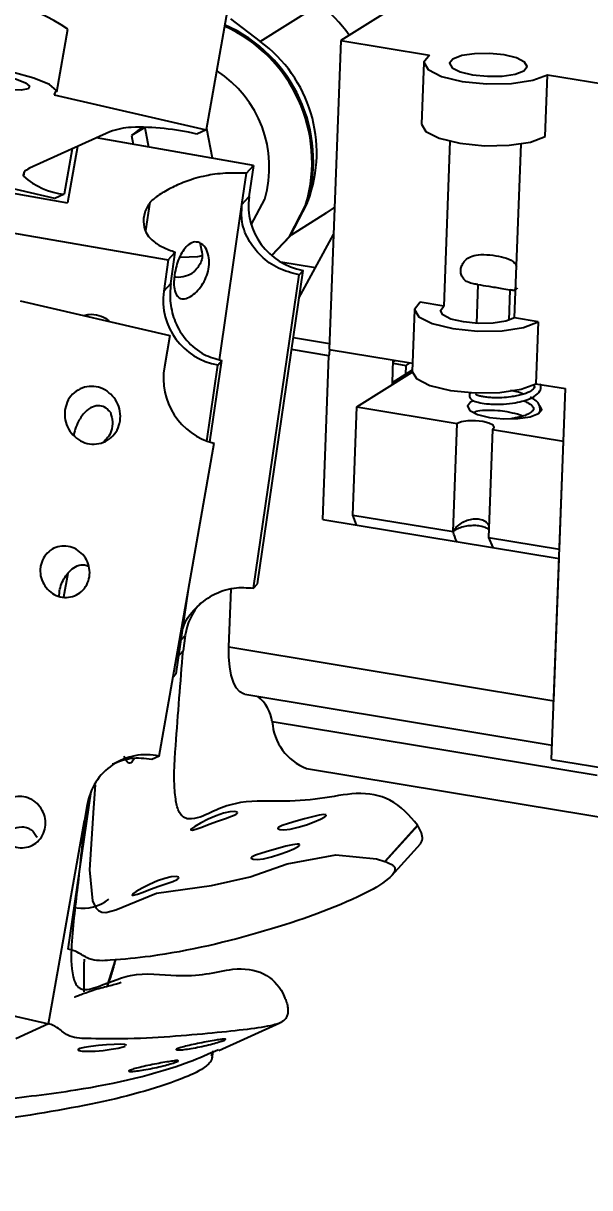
# Model space of a CAD drawing. Header units: millimetres. Extents: x -294 to 2792, y 5 to 1659.
# Drawn here: x 2314.59 to 2332.1, y 718.98 to 754.97 of the extents above; entities that cross this region are included whole.
import ezdxf

# ---------------------------------------------------------------- set-up
doc = ezdxf.new("R2010")
doc.units = ezdxf.units.MM
doc.layers.get('0').update_dxf_attribs({"lineweight": 18})
doc.styles.get("Standard").update_dxf_attribs({"font": 'txt.shx'})
doc.dimstyles.new('ISO-25', dxfattribs={"dimtxt": 2.5, "dimasz": 2.5, "dimexe": 1.25, "dimexo": 0.625, "dimtad": 1, "dimtxsty": 'Standard', "dimcen": 2.5, "dimdle": 5, "dimadec": 0, "dimazin": 0, "dimtfac": 1, "dimtmove": 0, "dimatfit": 3, "dimfxl": 1, "dimarcsym": 0})

# ---------------------------------------------------------------- blocks, each defined once
blk = doc.blocks.new('*X11')
for points in [[(2253.221, 1111.43), (2254.388, 1111.224), (2254.422, 1114.829)], [(2188.224, 742.813), (2189.391, 742.607), (2188.19, 739.208)]]:
    blk.add_hatch(color=0).paths.add_polyline_path(points, flags=0)
at = {"color": 0, "lineweight": -2}
for p, q in [((2368.147, 1094.776), (2253.437, 1115.003)), ((2253.804, 1111.327), (2221.935, 930.584)), ((2188.807, 742.71), (2220.677, 923.453)), ((2301.915, 719.156), (2187.205, 739.382))]:
    blk.add_line(p, q, dxfattribs=at)
at = {"color": 0, "insert": (2221.306, 927.019), "char_height": 3.5, "width": 23.5, "attachment_point": 5}
blk.add_mtext('381,42', dxfattribs=at)

msp = doc.modelspace()

# ---------------------------------------------------------------- linework, layer by layer
at = {"color": 7, "linetype": 'Continuous', "lineweight": 25}
for p, q in [((2323.652, 771.022), (2320.242, 751.679)), ((2327.499, 756.376), (2324.403, 754.439)), ((2321.906, 754.409), (2323.536, 755.429)), ((2320.997, 755.102), (2321.906, 754.409)), ((2315.625, 752.847), (2315.966, 754.782)), ((2324.403, 754.439), (2324.045, 744.888)), ((2324.403, 754.439), (2327.14, 753.985)), ((2326.967, 753.758), (2326.895, 751.848)), ((2330.719, 751.47), (2330.79, 753.38)), ((2330.79, 753.38), (2335.353, 752.624)), ((2315.537, 752.762), (2320.242, 751.679)), ((2318.263, 751.759), (2317.937, 751.497)), ((2318.345, 751.752), (2317.937, 751.497)), ((2318.351, 751.757), (2318.345, 751.752)), ((2318.345, 751.752), (2318.459, 751.144)), ((2317.262, 751.614), (2314.775, 750.486)), ((2321.705, 750.578), (2316.847, 751.425)), ((2317.937, 751.497), (2317.988, 751.226)), ((2320.242, 751.679), (2319.949, 751.546)), ((2320.264, 751.704), (2320.247, 751.712)), ((2320.435, 750.799), (2320.264, 751.704)), ((2316.098, 751.086), (2315.852, 749.687)), ((2316.265, 751.161), (2315.958, 749.424)), ((2327.775, 751.323), (2327.584, 746.224)), ((2329.774, 745.861), (2329.976, 751.241)), ((2315.559, 749.555), (2310.855, 750.638)), ((2314.615, 750.366), (2314.593, 750.239)), ((2321.348, 749.369), (2321.489, 750.338)), ((2321.489, 750.338), (2321.705, 750.578)), ((2321.705, 750.578), (2321.564, 749.609)), ((2311.034, 750.293), (2315.958, 749.424)), ((2315.852, 749.687), (2315.559, 749.555)), ((2321.348, 749.369), (2321.564, 749.609)), ((2318.38, 748.552), (2318.509, 749.443)), ((2320.651, 744.57), (2321.348, 749.369)), ((2321.635, 748.739), (2322.051, 749.535)), ((2322.875, 748.435), (2323.966, 749.117)), ((2314.187, 748.505), (2319.068, 747.653)), ((2323.11, 746.47), (2324.178, 748.443)), ((2319.068, 747.653), (2319.285, 747.893)), ((2319.144, 746.925), (2319.285, 747.893)), ((2319.068, 747.653), (2318.927, 746.685)), ((2323.618, 747.409), (2322.548, 747.587)), ((2321.705, 737.512), (2323.112, 747.195)), ((2321.829, 737.649), (2323.236, 747.332)), ((2323.112, 747.195), (2323.236, 747.332)), ((2318.927, 746.685), (2319.144, 746.925)), ((2328.636, 746.891), (2328.592, 745.693)), ((2329.63, 746.727), (2329.595, 745.783)), ((2314.486, 746.39), (2319.121, 745.323)), ((2326.68, 746.117), (2326.609, 744.207)), ((2327.584, 746.224), (2326.854, 746.345)), ((2330.504, 745.74), (2329.774, 745.861)), ((2330.504, 745.74), (2330.433, 743.83)), ((2319.121, 745.323), (2318.95, 744.356)), ((2322.935, 745.26), (2324.052, 745.075)), ((2324.037, 744.691), (2322.88, 744.882)), ((2323.848, 739.636), (2324.037, 744.691)), ((2324.045, 744.888), (2326.618, 744.462)), ((2325.996, 743.871), (2326.021, 744.561)), ((2320.257, 742.058), (2320.599, 744.407)), ((2320.356, 742.024), (2320.722, 744.544)), ((2320.599, 744.407), (2320.722, 744.544)), ((2326.61, 744.243), (2325.995, 743.858)), ((2326.018, 744.46), (2326.41, 744.395)), ((2326.02, 744.512), (2326.082, 744.551)), ((2326.41, 744.395), (2326.399, 744.111)), ((2326.538, 744.475), (2326.41, 744.395)), ((2324.896, 743.114), (2326.609, 744.185)), ((2325.996, 743.801), (2325.996, 743.871)), ((2329.892, 743.567), (2329.651, 743.62)), ((2330.05, 743.508), (2329.892, 743.567)), ((2330.433, 743.83), (2331.345, 743.679)), ((2330.916, 732.218), (2331.345, 743.679)), ((2324.771, 739.771), (2324.896, 743.114)), ((2324.896, 743.114), (2327.999, 742.599)), ((2330.025, 742.827), (2329.867, 742.886)), ((2327.874, 739.257), (2327.999, 742.599)), ((2329.094, 742.418), (2328.969, 739.075)), ((2329.094, 742.418), (2331.284, 742.055)), ((2331.159, 738.712), (2331.284, 742.055)), ((2318.786, 732.316), (2320.491, 741.988)), ((2323.848, 739.636), (2331.148, 738.426)), ((2324.771, 739.771), (2327.874, 739.257)), ((2324.888, 739.463), (2324.771, 739.771)), ((2328.969, 739.075), (2331.159, 738.712)), ((2328.969, 739.075), (2329.099, 738.765)), ((2330.984, 734.031), (2331.148, 738.426)), ((2315.841, 737.239), (2315.97, 737.973)), ((2319.316, 734.862), (2319.695, 737.473)), ((2320.945, 735.695), (2321.013, 737.484)), ((2321.705, 737.512), (2321.829, 737.649)), ((2319.595, 736.053), (2319.468, 735.913)), ((2319.595, 736.053), (2319.525, 735.569)), ((2319.525, 735.569), (2319.398, 735.429)), ((2320.945, 735.695), (2330.984, 734.031)), ((2319.215, 734.75), (2319.316, 734.862)), ((2321.433, 734.232), (2330.932, 732.657)), ((2332.323, 731.721), (2322.285, 733.384)), ((2318.786, 732.316), (2318.566, 732.217)), ((2330.916, 732.218), (2334.566, 731.613)), ((2323.339, 731.939), (2329.076, 730.988)), ((2315.974, 726.351), (2316.681, 731.224)), ((2329.076, 730.988), (2336.571, 729.746)), ((2316.563, 730.815), (2316.477, 730.331)), ((2321.206, 730.554), (2321.206, 730.575)), ((2315.369, 724.045), (2316.477, 730.331)), ((2323.951, 730.476), (2323.951, 730.5)), ((2326.778, 730.185), (2325.768, 729.065)), ((2326.783, 730.176), (2325.778, 729.061)), ((2326.783, 730.176), (2326.778, 730.185)), ((2323.127, 729.562), (2323.127, 729.586)), ((2325.978, 728.632), (2326.861, 729.612)), ((2325.768, 729.065), (2325.778, 729.061)), ((2319.393, 728.544), (2319.393, 728.565)), ((2317.194, 725.231), (2317.442, 726.017)), ((2311.605, 724.911), (2315.369, 724.045)), ((2322.699, 724.795), (2322.702, 724.786)), ((2315.369, 724.045), (2314.36, 723.587)), ((2320.636, 723.226), (2322.516, 724.078)), ((2320.421, 722.986), (2320.454, 723.177))]:
    msp.add_line(p, q, dxfattribs=at)
for points in [[(2327.14, 753.985), (2326.967, 753.767), (2327.099, 753.536), (2327.514, 753.328), (2328.151, 753.173), (2328.911, 753.096), (2329.68, 753.109), (2330.34, 753.208), (2330.79, 753.38)], [(2329.454, 753.989), (2328.998, 754.035), (2328.537, 754.028), (2328.141, 753.968), (2327.87, 753.864), (2327.767, 753.734), (2327.845, 753.595), (2328.095, 753.47), (2328.477, 753.377), (2328.933, 753.331), (2329.394, 753.338), (2329.79, 753.398), (2330.06, 753.501), (2330.164, 753.632), (2330.085, 753.771), (2329.836, 753.896), (2329.454, 753.989)], [(2315.537, 752.762), (2315.618, 752.896), (2315.4, 753.076), (2314.916, 753.274), (2314.241, 753.46), (2313.476, 753.606), (2312.739, 753.689), (2312.141, 753.697), (2311.774, 753.628)], [(2313.319, 753.042), (2312.93, 753.149), (2312.652, 753.263), (2312.527, 753.366), (2312.573, 753.444), (2312.784, 753.483), (2313.128, 753.479), (2313.552, 753.431), (2313.992, 753.347), (2314.38, 753.24), (2314.658, 753.127), (2314.784, 753.023), (2314.737, 752.946), (2314.526, 752.906), (2314.182, 752.911), (2313.759, 752.958), (2313.319, 753.042)], [(2326.895, 751.848), (2327.027, 751.626), (2327.443, 751.418), (2328.079, 751.263), (2328.84, 751.186), (2329.608, 751.198), (2330.268, 751.298), (2330.719, 751.47)], [(2314.775, 750.486), (2314.725, 750.46), (2314.683, 750.433), (2314.648, 750.405), (2314.621, 750.375), (2314.602, 750.343), (2314.591, 750.31), (2314.588, 750.275), (2314.593, 750.239)], [(2323.325, 749.377), (2322.798, 748.36), (2322.261, 747.792)], [(2322.266, 747.788), (2322.838, 748.385), (2323.365, 749.402)], [(2324.209, 749.287), (2324.166, 749.254), (2323.966, 749.117)], [(2319.446, 747.738), (2319.987, 747.764), (2320.129, 747.789)], [(2326.854, 746.345), (2326.681, 746.127), (2326.812, 745.896), (2327.228, 745.687), (2327.864, 745.533), (2328.625, 745.456), (2329.394, 745.468), (2330.053, 745.568), (2330.504, 745.74)], [(2329.774, 745.861), (2329.504, 745.758), (2329.108, 745.698), (2328.646, 745.69), (2328.19, 745.737), (2327.808, 745.829), (2327.559, 745.954), (2327.48, 746.093), (2327.584, 746.224)], [(2326.609, 744.207), (2326.741, 743.986), (2327.156, 743.777), (2327.793, 743.622), (2328.553, 743.546), (2329.322, 743.558), (2329.982, 743.658), (2330.433, 743.83)], [(2328.504, 743.302), (2328.414, 743.256), (2328.314, 743.131), (2328.39, 742.998), (2328.629, 742.878), (2328.995, 742.789), (2329.432, 742.745), (2329.874, 742.752), (2330.254, 742.809), (2330.513, 742.908)], [(2330.513, 742.908), (2330.612, 743.034), (2330.553, 743.153)], [(2329.094, 742.418), (2329.146, 742.483), (2329.107, 742.553), (2328.982, 742.615), (2328.791, 742.662), (2328.563, 742.685), (2328.332, 742.681), (2328.134, 742.651), (2327.999, 742.599)], [(2321.433, 734.232), (2321.397, 734.24), (2321.278, 734.306), (2321.172, 734.428), (2321.084, 734.602), (2321.015, 734.822), (2320.969, 735.083), (2320.945, 735.377), (2320.945, 735.695)], [(2316.806, 731.436), (2316.758, 730.727), (2316.63, 728.81), (2316.726, 727.848), (2316.831, 727.628), (2316.911, 727.549), (2317.014, 727.502), (2317.144, 727.492), (2317.444, 727.569), (2318.707, 728.086), (2320.406, 728.325), (2321.603, 728.594), (2322.743, 728.987), (2324.244, 729.268), (2325.506, 729.141), (2325.768, 729.065)], [(2321.206, 730.593), (2321.125, 730.61), (2320.975, 730.599), (2320.774, 730.553), (2320.545, 730.474), (2320.301, 730.367), (2320.07, 730.249), (2319.891, 730.146), (2319.789, 730.075), (2319.764, 730.037), (2319.812, 730.033), (2319.926, 730.064), (2320.103, 730.127), (2320.334, 730.214), (2320.593, 730.308), (2320.833, 730.391), (2321.026, 730.461), (2321.158, 730.52), (2321.206, 730.554)], [(2323.951, 730.51), (2323.875, 730.517), (2323.729, 730.496), (2323.524, 730.448), (2323.282, 730.381), (2323.027, 730.307), (2322.785, 730.237), (2322.592, 730.174), (2322.482, 730.12), (2322.46, 730.079), (2322.516, 730.052), (2322.643, 730.044), (2322.838, 730.065), (2323.081, 730.12), (2323.338, 730.2), (2323.578, 730.289), (2323.776, 730.373), (2323.908, 730.442), (2323.951, 730.476)], [(2326.861, 729.612), (2326.879, 729.634), (2326.91, 729.694), (2326.919, 729.725), (2326.924, 729.761), (2326.925, 729.794), (2326.92, 729.844), (2326.893, 729.952), (2326.783, 730.176)], [(2323.127, 729.596), (2323.051, 729.603), (2322.905, 729.582), (2322.7, 729.534), (2322.458, 729.467), (2322.203, 729.394), (2321.961, 729.323), (2321.768, 729.26), (2321.658, 729.206), (2321.636, 729.165), (2321.692, 729.138), (2321.819, 729.13), (2322.014, 729.151), (2322.257, 729.206), (2322.514, 729.286), (2322.754, 729.375), (2322.952, 729.459), (2323.083, 729.528), (2323.127, 729.562)], [(2319.393, 728.582), (2319.312, 728.6), (2319.162, 728.588), (2318.961, 728.543), (2318.732, 728.463), (2318.489, 728.356), (2318.257, 728.238), (2318.078, 728.135), (2317.976, 728.064), (2317.951, 728.027), (2317.999, 728.023), (2318.113, 728.053), (2318.29, 728.117), (2318.521, 728.204), (2318.78, 728.297), (2319.02, 728.38), (2319.213, 728.45), (2319.345, 728.509), (2319.393, 728.544)], [(2316.471, 726.047), (2316.462, 725.874), (2316.455, 725.032)], [(2317.768, 723.386), (2317.771, 723.389), (2317.72, 723.408), (2317.59, 723.416), (2317.397, 723.412), (2317.161, 723.398), (2316.91, 723.377), (2316.672, 723.35), (2316.474, 723.319), (2316.337, 723.286), (2316.279, 723.253), (2316.304, 723.224), (2316.411, 723.204), (2316.587, 723.197), (2316.812, 723.205), (2317.061, 723.227), (2317.306, 723.26), (2317.519, 723.298), (2317.676, 723.337), (2317.738, 723.36)]]:
    msp.add_lwpolyline(points, dxfattribs=at)
for centre, radius, start, end in [((2321.168, 752.151), 4.268, 35.0481, 71.568), ((2313.149, 750.772), 4.901, 54.9077, 102.1804), ((2318.902, 750.682), 4.611, 343.5572, 65.6115), ((2318.944, 750.708), 4.61, 343.55, 66.1159), ((2319.401, 750.967), 4.257, 339.6356, 53.9486), ((2318.654, 750.525), 3.539, 343.7601, 57.3406), ((2318.02, 749.607), 2.146, 92.5757, 110.6756), ((2318.164, 743.989), 7.765, 76.7115, 91.7753), ((2316.072, 751.902), 2.225, 228.3388, 264.3168), ((2323.583, 749.339), 2.036, 172.3622, 260.1828), ((2320.946, 746.414), 2.036, 172.3622, 260.1828), ((2325.315, 744.64), 1.279, 168.9041, 177.7201), ((2320.989, 743.997), 2.07, 170.0171, 256.0905), ((2321.471, 735.784), 1.896, 138.0254, 171.8344), ((2321.061, 733.202), 1.237, 8.4733, 51.0577), ((2323.937, 733.482), 1.655, 183.3768, 248.8097), ((2318.374, 730.53), 1.833, 77.0164, 171.0493), ((2316.423, 728.92), 1.302, 261.4936, 308.1913)]:
    msp.add_arc(centre, radius, start, end, dxfattribs=at)
for points, knots in [([(2321.489, 750.338), (2321.262, 750.34), (2320.757, 750.344), (2320.148, 750.25), (2319.631, 750.095), (2319.175, 749.891), (2318.785, 749.677), (2318.597, 749.518), (2318.509, 749.443)], [0, 0, 0, 0, 0.35761, 0.796405, 1.38492, 1.970478, 2.615395, 3.186281, 3.186281, 3.186281, 3.186281]), ([(2318.509, 749.443), (2318.445, 749.336), (2318.312, 749.115), (2318.287, 748.776), (2318.366, 748.477), (2318.582, 748.239), (2318.863, 748.055), (2319.151, 747.944), (2319.285, 747.893)], [0, 0, 0, 0, 0.494503, 1.024522, 1.456724, 1.716623, 1.927412, 2.110608, 2.110608, 2.110608, 2.110608]), ([(2323.112, 747.195), (2322.894, 747.25), (2322.459, 747.361), (2321.909, 747.764), (2321.511, 748.285), (2321.313, 748.835), (2321.338, 749.216), (2321.348, 749.369)], [0, 0, 0, 0, 0.647537, 1.294726, 1.951378, 2.63327, 3.089979, 3.089979, 3.089979, 3.089979]), ([(2319.263, 747.197), (2319.279, 747.286), (2319.312, 747.463), (2319.402, 747.716), (2319.519, 747.94), (2319.668, 748.12), (2319.849, 748.223), (2320.045, 748.206), (2320.219, 748.054), (2320.324, 747.803), (2320.345, 747.518), (2320.292, 747.237), (2320.181, 746.977), (2320.027, 746.752), (2319.846, 746.575), (2319.655, 746.462), (2319.474, 746.436), (2319.33, 746.526), (2319.254, 746.726), (2319.237, 746.967), (2319.255, 747.127), (2319.263, 747.197)], [0, 0, 0, 0, 0.198608, 0.396762, 0.606452, 0.8465, 1.12151, 1.419265, 1.706623, 1.958015, 2.178943, 2.385522, 2.588982, 2.79743, 3.019731, 3.266093, 3.542994, 3.840934, 4.127034, 4.331555, 4.495194, 4.495194, 4.495194, 4.495194]), ([(2320.062, 748.141), (2320.057, 748.138), (2320.048, 748.13), (2320.131, 747.842), (2320.104, 747.584), (2319.97, 747.412), (2319.891, 747.31)], [0, 0, 0, 0, 0.1866726, 0.4470561, 0.6311962, 0.9004102, 0.9004102, 0.9004102, 0.9004102]), ([(2328.636, 746.891), (2328.594, 746.898), (2328.483, 746.915), (2328.329, 746.961), (2328.196, 747.053), (2328.123, 747.175), (2328.103, 747.315), (2328.128, 747.453), (2328.191, 747.579), (2328.3, 747.695), (2328.481, 747.789), (2328.763, 747.832), (2329.111, 747.803), (2329.464, 747.741), (2329.695, 747.646), (2329.805, 747.535), (2329.828, 747.465), (2329.834, 747.449)], [0, 0, 0, 0, 0.119519, 0.308494, 0.460228, 0.612809, 0.746159, 0.871753, 0.99694, 1.127085, 1.303209, 1.550849, 1.898632, 2.252032, 2.620725, 2.806269, 2.861612, 2.861612, 2.861612, 2.861612]), ([(2319.258, 747.141), (2319.274, 747.137), (2319.388, 747.109), (2319.603, 747.158), (2319.806, 747.228), (2319.881, 747.306), (2319.888, 747.314)], [0, 0, 0, 0, 0.0492515, 0.3468003, 0.6443491, 0.6756707, 0.6756707, 0.6756707, 0.6756707]), ([(2319.144, 746.925), (2319.131, 746.723), (2319.106, 746.319), (2319.27, 745.7), (2319.614, 745.138), (2320.129, 744.714), (2320.537, 744.597), (2320.722, 744.544)], [0, 0, 0, 0, 0.599858, 1.196669, 1.876045, 2.569903, 3.150413, 3.150413, 3.150413, 3.150413]), ([(2328.636, 746.891), (2328.744, 746.877), (2328.958, 746.85), (2329.324, 746.78), (2329.548, 746.741), (2329.63, 746.727)], [0, 0, 0, 0, 0.395338, 0.782896, 1.007163, 1.007163, 1.007163, 1.007163]), ([(2329.852, 746.791), (2329.836, 746.766), (2329.8, 746.711), (2329.719, 746.71), (2329.652, 746.723), (2329.63, 746.727)], [0, 0, 0, 0, 0.0895732, 0.2000683, 0.2542783, 0.2542783, 0.2542783, 0.2542783]), ([(2316.457, 745.936), (2316.513, 745.951), (2316.664, 745.994), (2316.923, 745.946), (2317.14, 745.863), (2317.226, 745.772), (2317.243, 745.755)], [0, 0, 0, 0, 0.1736836, 0.4743955, 0.7751075, 0.8458551, 0.8458551, 0.8458551, 0.8458551]), ([(2315.881, 743.049), (2315.907, 743.145), (2315.961, 743.337), (2316.152, 743.564), (2316.402, 743.712), (2316.691, 743.764), (2316.983, 743.713), (2317.246, 743.565), (2317.451, 743.337), (2317.574, 743.055), (2317.602, 742.75), (2317.531, 742.457), (2317.37, 742.209), (2317.136, 742.033), (2316.856, 741.95), (2316.562, 741.969), (2316.286, 742.088), (2316.06, 742.294), (2315.91, 742.562), (2315.855, 742.827), (2315.874, 742.987), (2315.881, 743.049)], [0, 0, 0, 0, 0.295231, 0.590462, 0.885693, 1.180924, 1.476155, 1.771386, 2.066617, 2.361848, 2.657079, 2.95231, 3.247541, 3.542772, 3.838003, 4.133234, 4.428465, 4.723696, 5.018927, 5.314158, 5.498938, 5.498938, 5.498938, 5.498938]), ([(2328.419, 743.562), (2328.404, 743.542), (2328.372, 743.502), (2328.379, 743.412), (2328.427, 743.348), (2328.524, 743.287), (2328.7, 743.237), (2328.943, 743.205), (2329.198, 743.192), (2329.473, 743.199), (2329.777, 743.235), (2330.109, 743.307), (2330.394, 743.423), (2330.557, 743.575), (2330.601, 743.731), (2330.577, 743.802), (2330.569, 743.827)], [0, 0, 0, 0, 0.108735, 0.223039, 0.348918, 0.486657, 0.732304, 0.989747, 1.156739, 1.330936, 1.597851, 1.81452, 2.120831, 2.417038, 2.61477, 2.725243, 2.725243, 2.725243, 2.725243]), ([(2330.356, 743.798), (2330.371, 743.774), (2330.4, 743.73), (2330.37, 743.679), (2330.286, 743.604), (2330.159, 743.541), (2330.014, 743.493), (2329.843, 743.452), (2329.629, 743.416), (2329.367, 743.392), (2329.113, 743.393), (2328.914, 743.41), (2328.776, 743.429), (2328.67, 743.453), (2328.603, 743.472), (2328.575, 743.495), (2328.576, 743.485), (2328.576, 743.482)], [0, 0, 0, 0, 0.179317, 0.332283, 0.50608, 0.619228, 0.748077, 0.882364, 1.001346, 1.184764, 1.387205, 1.509417, 1.632996, 1.752658, 1.866035, 1.967504, 1.997064, 1.997064, 1.997064, 1.997064]), ([(2317.282, 742.945), (2317.238, 742.994), (2317.141, 743.102), (2316.945, 743.162), (2316.719, 743.128), (2316.49, 742.968), (2316.307, 742.712), (2316.19, 742.441), (2316.155, 742.279), (2316.139, 742.207)], [0, 0, 0, 0, 0.206742, 0.463414, 0.751903, 1.062312, 1.360385, 1.573465, 1.743952, 1.743952, 1.743952, 1.743952]), ([(2330.057, 743.301), (2330.097, 743.284), (2330.214, 743.233), (2330.344, 743.131), (2330.372, 743.058), (2330.346, 742.998), (2330.261, 742.923), (2330.133, 742.861), (2329.989, 742.813), (2329.826, 742.773), (2329.709, 742.755), (2329.659, 742.747)], [0, 0, 0, 0, 0.097703, 0.285362, 0.499374, 0.633985, 0.786928, 0.886498, 0.999885, 1.118059, 1.207328, 1.207328, 1.207328, 1.207328]), ([(2330.509, 742.907), (2330.516, 742.913), (2330.564, 742.957), (2330.57, 743.06), (2330.54, 743.182), (2330.453, 743.304), (2330.328, 743.38), (2330.262, 743.419)], [0, 0, 0, 0, 0.0268975, 0.1924985, 0.3101337, 0.4770092, 0.6592697, 0.6592697, 0.6592697, 0.6592697]), ([(2317.283, 742.947), (2317.282, 742.941), (2317.28, 742.926), (2317.316, 742.837), (2317.356, 742.615), (2317.309, 742.255), (2317.149, 742.108), (2317.044, 742.012)], [0, 0, 0, 0, 0.092797, 0.233215, 0.346055, 0.583248, 1.035819, 1.035819, 1.035819, 1.035819]), ([(2329.867, 742.886), (2329.76, 742.912), (2329.561, 742.96), (2329.203, 743.006), (2328.861, 743.01), (2328.608, 742.989), (2328.53, 742.948), (2328.508, 742.937)], [0, 0, 0, 0, 0.288527, 0.541713, 0.913435, 1.248387, 1.37906, 1.37906, 1.37906, 1.37906]), ([(2327.874, 739.257), (2327.875, 739.259), (2327.886, 739.279), (2327.932, 739.351), (2328.037, 739.463), (2328.211, 739.574), (2328.405, 739.643), (2328.6, 739.663), (2328.721, 739.641), (2328.826, 739.602), (2328.919, 739.552), (2328.962, 739.476), (2328.983, 739.44)], [0, 0, 0, 0, 0.008889, 0.078899, 0.284409, 0.475875, 0.654181, 0.826151, 0.99656, 1.003611, 1.170746, 1.328716, 1.328716, 1.328716, 1.328716]), ([(2328.978, 739.31), (2328.965, 739.325), (2328.929, 739.365), (2328.804, 739.412), (2328.628, 739.444), (2328.429, 739.446), (2328.23, 739.42), (2328.049, 739.367), (2327.937, 739.309), (2327.887, 739.269), (2327.875, 739.258), (2327.874, 739.257)], [0, 0, 0, 0, 0.096442, 0.256777, 0.413487, 0.571837, 0.73642, 0.913274, 1.102765, 1.167189, 1.175363, 1.175363, 1.175363, 1.175363]), ([(2327.999, 738.948), (2327.992, 738.957), (2327.94, 739.032), (2327.905, 739.152), (2327.874, 739.257)], [0, 0, 0, 0, 0.0398591, 0.3344567, 0.3344567, 0.3344567, 0.3344567]), ([(2315.122, 738.192), (2315.146, 738.277), (2315.193, 738.447), (2315.364, 738.649), (2315.586, 738.781), (2315.842, 738.827), (2316.102, 738.781), (2316.336, 738.65), (2316.518, 738.448), (2316.628, 738.197), (2316.652, 737.926), (2316.589, 737.665), (2316.446, 737.445), (2316.238, 737.289), (2315.989, 737.215), (2315.727, 737.232), (2315.482, 737.337), (2315.281, 737.52), (2315.148, 737.758), (2315.1, 737.994), (2315.116, 738.137), (2315.122, 738.192)], [0, 0, 0, 0, 0.262428, 0.524855, 0.787283, 1.04971, 1.312138, 1.574565, 1.836993, 2.09942, 2.361848, 2.624275, 2.886703, 3.14913, 3.411558, 3.673986, 3.936413, 4.198841, 4.461268, 4.723696, 4.887945, 4.887945, 4.887945, 4.887945]), ([(2315.699, 737.26), (2315.7, 737.315), (2315.704, 737.44), (2315.766, 737.648), (2315.868, 737.855), (2316.013, 738.041), (2316.203, 738.186), (2316.417, 738.26), (2316.554, 738.211), (2316.614, 738.19)], [0, 0, 0, 0, 0.149416, 0.342824, 0.535566, 0.748872, 1.004472, 1.294944, 1.515372, 1.515372, 1.515372, 1.515372]), ([(2319.517, 736.251), (2319.53, 736.294), (2319.598, 736.528), (2319.907, 736.911), (2320.422, 737.327), (2321.069, 737.555), (2321.504, 737.526), (2321.705, 737.512)], [0, 0, 0, 0, 0.137783, 0.735908, 1.422197, 2.126157, 2.729309, 2.729309, 2.729309, 2.729309]), ([(2326.778, 730.185), (2326.523, 730.484), (2326.056, 731.035), (2324.924, 731.236), (2323.784, 730.979), (2322.523, 730.902), (2321.352, 730.964), (2320.465, 730.633), (2319.993, 730.379), (2319.667, 730.377), (2319.558, 730.416), (2319.464, 730.496), (2319.353, 730.683), (2319.207, 731.415), (2319.328, 733.076), (2319.448, 734.596), (2319.525, 735.569)], [0, 0, 0, 0, 1.664385, 3.060868, 4.358932, 5.650656, 6.94495, 7.589873, 8.233846, 8.348096, 8.437474, 8.527021, 8.653703, 8.976446, 10.388333, 12.893919, 12.893919, 12.893919, 12.893919]), ([(2318.018, 732.238), (2317.983, 732.188), (2317.855, 732.003), (2317.769, 732.185), (2317.705, 732.317)], [0, 0, 0, 0, 0.1298453, 0.4773619, 0.4773619, 0.4773619, 0.4773619]), ([(2318.566, 732.217), (2318.345, 732.245), (2317.929, 732.297), (2317.535, 732.142), (2317.35, 732.07)], [0, 0, 0, 0, 0.659484, 1.24507, 1.24507, 1.24507, 1.24507]), ([(2313.758, 730.454), (2313.781, 730.539), (2313.829, 730.709), (2313.999, 730.911), (2314.221, 731.043), (2314.478, 731.089), (2314.737, 731.044), (2314.971, 730.912), (2315.154, 730.71), (2315.263, 730.459), (2315.288, 730.188), (2315.225, 729.928), (2315.082, 729.707), (2314.874, 729.551), (2314.625, 729.477), (2314.363, 729.494), (2314.118, 729.6), (2313.917, 729.782), (2313.784, 730.021), (2313.735, 730.256), (2313.751, 730.399), (2313.758, 730.454)], [0, 0, 0, 0, 0.262428, 0.524855, 0.787283, 1.04971, 1.312138, 1.574565, 1.836993, 2.09942, 2.361848, 2.624275, 2.886703, 3.14913, 3.411558, 3.673986, 3.936413, 4.198841, 4.461268, 4.723696, 4.887945, 4.887945, 4.887945, 4.887945]), ([(2316.477, 730.331), (2316.415, 729.688), (2316.289, 728.402), (2316.08, 726.811), (2316.049, 725.74), (2316.185, 725.303), (2316.283, 725.178), (2316.382, 725.118), (2316.553, 725.093), (2317.081, 725.237), (2317.994, 725.704), (2319.222, 725.5), (2320.259, 725.564), (2321.184, 725.801), (2322.066, 725.68), (2322.526, 725.199), (2322.67, 724.861), (2322.699, 724.795)], [0, 0, 0, 0, 1.548867, 3.097635, 3.874414, 4.069715, 4.158848, 4.248598, 4.351496, 4.596089, 5.674397, 7.039528, 8.036499, 9.038836, 10.423108, 11.801143, 12.140562, 12.140562, 12.140562, 12.140562]), ([(2314.061, 729.902), (2314.185, 730.018), (2314.34, 730.163), (2314.699, 730.124), (2314.842, 730.04), (2314.94, 729.942), (2314.987, 729.849), (2315.009, 729.805)], [0, 0, 0, 0, 0.738718, 0.924269, 1.0029, 1.082232, 1.153627, 1.153627, 1.153627, 1.153627]), ([(2325.778, 729.061), (2325.839, 729.038), (2325.93, 729.003), (2326.02, 728.942), (2326.059, 728.894), (2326.075, 728.857), (2326.078, 728.818), (2326.072, 728.781), (2326.054, 728.734), (2325.993, 728.639), (2325.693, 728.362), (2324.536, 727.732), (2322.134, 726.881), (2319.309, 726.196), (2317.486, 726.018), (2316.697, 725.974), (2316.34, 726.224), (2316.12, 726.326), (2316.002, 726.346), (2315.974, 726.351)], [0, 0, 0, 0, 0.293188, 0.440034, 0.497585, 0.555647, 0.587431, 0.619361, 0.657727, 0.724521, 0.948349, 2.018647, 5.409415, 8.796367, 9.928342, 10.521443, 10.854532, 11.100647, 11.180912, 11.180912, 11.180912, 11.180912]), ([(2317.186, 725.2), (2317.232, 725.322), (2317.318, 725.548), (2317.405, 725.875), (2317.445, 726.026)], [0, 0, 0, 0, 0.4652034, 0.8665334, 0.8665334, 0.8665334, 0.8665334]), ([(2317.615, 725.319), (2317.583, 725.307), (2317.518, 725.283), (2317.332, 725.236), (2317.106, 725.181), (2316.859, 725.114), (2316.619, 725.037), (2316.405, 724.957), (2316.251, 724.896), (2316.173, 724.867), (2316.183, 724.873), (2316.185, 724.875)], [0, 0, 0, 0, 0.174773, 0.349558, 0.523961, 0.698146, 0.875326, 1.060668, 1.253407, 1.441648, 1.508648, 1.508648, 1.508648, 1.508648]), ([(2322.702, 724.786), (2322.72, 724.733), (2322.746, 724.653), (2322.764, 724.542), (2322.769, 724.471), (2322.768, 724.423), (2322.763, 724.379), (2322.757, 724.342), (2322.745, 724.301), (2322.716, 724.23), (2322.592, 724.085), (2322.073, 723.926), (2320.593, 723.773), (2318.347, 723.565), (2316.741, 723.584), (2316.024, 723.609), (2315.705, 723.89), (2315.505, 724.01), (2315.396, 724.038), (2315.369, 724.045)], [0, 0, 0, 0, 0.212872, 0.319491, 0.361276, 0.403433, 0.42651, 0.449693, 0.47755, 0.526045, 0.688559, 1.465658, 3.927559, 6.38669, 7.208571, 7.639198, 7.88104, 8.059735, 8.118012, 8.118012, 8.118012, 8.118012]), ([(2320.811, 723.545), (2320.827, 723.555), (2320.86, 723.573), (2320.806, 723.577), (2320.682, 723.564), (2320.488, 723.534), (2320.242, 723.49), (2319.97, 723.436), (2319.709, 723.379), (2319.493, 723.326), (2319.358, 723.283), (2319.302, 723.257), (2319.317, 723.251), (2319.32, 723.25)], [0, 0, 0, 0, 0.149793, 0.299508, 0.451457, 0.608888, 0.772708, 0.94123, 1.109887, 1.273112, 1.427932, 1.576048, 1.619884, 1.619884, 1.619884, 1.619884]), ([(2319.337, 723.24), (2319.366, 723.239), (2319.426, 723.237), (2319.606, 723.258), (2319.839, 723.295), (2320.108, 723.348), (2320.375, 723.411), (2320.601, 723.473), (2320.746, 723.518), (2320.793, 723.538), (2320.811, 723.545)], [0, 0, 0, 0, 0.18563, 0.379958, 0.583617, 0.792907, 1.001269, 1.202952, 1.396141, 1.509926, 1.509926, 1.509926, 1.509926]), ([(2320.416, 723.071), (2320.419, 723.059), (2320.424, 723.039), (2320.424, 723.001), (2320.417, 722.964), (2320.4, 722.918), (2320.347, 722.832), (2320.098, 722.609), (2319.13, 722.174), (2316.994, 721.563), (2314.66, 721.203), (2313.494, 721.023)], [0, 0, 0, 0, 0.038217, 0.066598, 0.095109, 0.129369, 0.189011, 0.388877, 1.344591, 4.372351, 7.395867, 7.395867, 7.395867, 7.395867]), ([(2313.77, 721.69), (2314.589, 721.784), (2316.681, 722.025), (2319.039, 722.566), (2320.324, 723.123), (2320.625, 723.253)], [0, 0, 0, 0, 2.332345, 5.952598, 7.061483, 7.061483, 7.061483, 7.061483]), ([(2320.396, 723.056), (2320.411, 723.077), (2320.433, 723.105), (2320.451, 723.158), (2320.457, 723.191), (2320.457, 723.21), (2320.457, 723.217)], [0, 0, 0, 0, 0.0906116, 0.123208, 0.15607, 0.1758794, 0.1758794, 0.1758794, 0.1758794]), ([(2319.347, 722.882), (2319.364, 722.891), (2319.397, 722.909), (2319.343, 722.913), (2319.219, 722.9), (2319.025, 722.87), (2318.779, 722.826), (2318.507, 722.773), (2318.245, 722.716), (2318.03, 722.662), (2317.895, 722.619), (2317.839, 722.593), (2317.853, 722.588), (2317.857, 722.586)], [0, 0, 0, 0, 0.149793, 0.299508, 0.451457, 0.608888, 0.772708, 0.94123, 1.109887, 1.273112, 1.427932, 1.576048, 1.619884, 1.619884, 1.619884, 1.619884]), ([(2317.874, 722.576), (2317.903, 722.575), (2317.962, 722.574), (2318.142, 722.594), (2318.375, 722.631), (2318.644, 722.685), (2318.911, 722.747), (2319.138, 722.809), (2319.282, 722.855), (2319.33, 722.874), (2319.347, 722.882)], [0, 0, 0, 0, 0.18563, 0.379958, 0.583617, 0.792907, 1.001269, 1.202952, 1.396141, 1.509926, 1.509926, 1.509926, 1.509926])]:
    msp.add_open_spline(points, degree=3, knots=knots, dxfattribs=at)

# ---------------------------------------------------------------- dimensions: what is measured, and where the dimension line sits
at = {"color": 1}
dim = msp.add_linear_dim(base=(2254.422, 1114.829), p1=(2302.899, 718.982), p2=(2369.131, 1094.603), angle=80, dimstyle='ISO-25', override={"dimtxt": 3.5, "dimasz": 3.556, "dimexe": 1, "dimexo": 1, "dimgap": 1.524, "dimtih": 1, "dimtoh": 1, "dimzin": 0, "dimsah": 1, "dimdle": 7.112, "dimadec": 2, "dimtolj": 1, "dimtzin": 0}, dxfattribs=at)
dim.commit()
dim.dimension.update_dxf_attribs({"geometry": '*X11', "text_midpoint": (2221.306, 927.019)})

doc.saveas('drawing.dxf')
